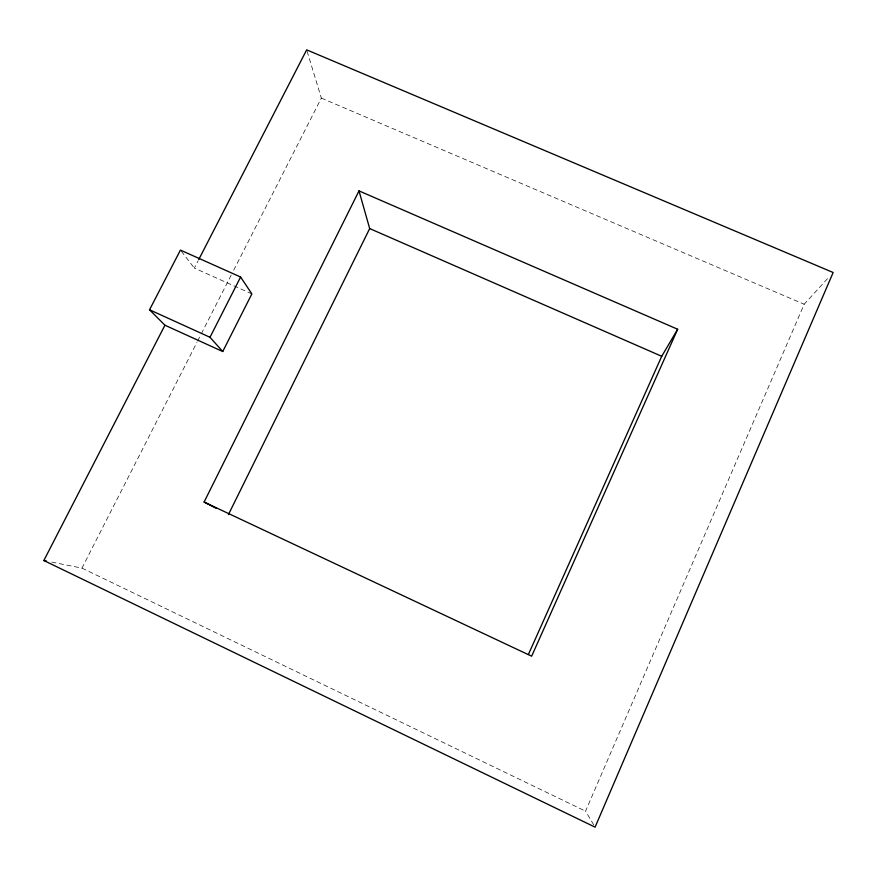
<?xml version="1.0" encoding="UTF-8"?>
<svg xmlns="http://www.w3.org/2000/svg" width="877" height="877" viewBox="0 0 877 877"><rect width="100%" height="100%" fill="white"/><g stroke="black" fill="none" stroke-linecap="round" stroke-linejoin="round"><path stroke-width="0.66" stroke-dasharray="4.38 3.29" d="M593.718 824.873L585.551 811.181L804.176 304.231L828.622 277.461M51.743 562.091L81.978 568.121L196.996 342.271M197.621 341.043L200.734 334.937M201.348 333.72L231.199 275.115M233.688 270.237L321.344 98.092L306.676 49.846M251.863 293.894L194.343 268.099L198.092 260.82M321.344 98.092L804.176 304.231M81.978 568.121L585.551 811.181M181.254 251.162L194.343 268.099"/><path stroke-width="1.32" d="M528.458 654.352L661.718 356.292L677.658 329.248L359 190.879L204.1 502.039L216.257 508.331M677.658 329.248L531.648 656.193L204.1 502.039M228.415 514.613L369.688 228.568L359 190.879M222.736 351.534L251.863 293.894L240.605 277.022L180.432 250.098L149.529 309.789L164.942 325.214L222.736 351.534L209.998 337.283L149.529 309.789M209.998 337.283L240.605 277.022M198.717 259.614L306.676 49.846L833.15 272.506L595.077 827.154L43.85 560.513L164.942 325.214M43.85 560.513L46.481 561.039M369.688 228.568L661.718 356.292"/></g></svg>
